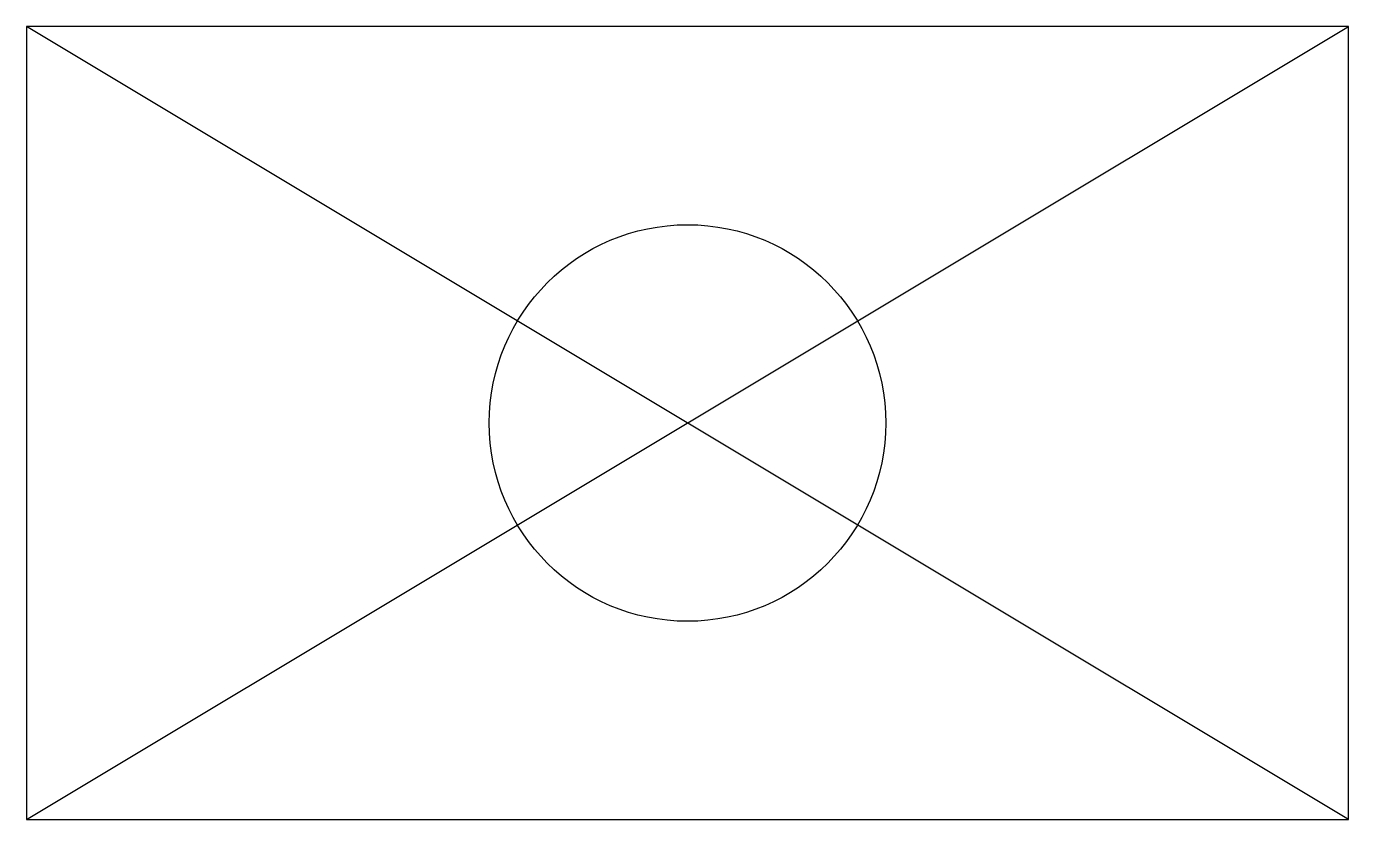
# Model space of a CAD drawing. Header units: metres. Extents: x 0 to 100, y 0 to 60.
import ezdxf

# ---------------------------------------------------------------- set-up
doc = ezdxf.new("R2010")
doc.units = ezdxf.units.M

msp = doc.modelspace()

# ---------------------------------------------------------------- linework, layer by layer
for p, q in [((100, 60), (0, 60)), ((0, 60), (0, 0)), ((0, 0), (100, 60)), ((100, 0), (0, 60)), ((100, 0), (100, 60)), ((0, 0), (100, 0))]:
    msp.add_line(p, q)
msp.add_circle((50, 30), 15)

doc.saveas('drawing.dxf')
